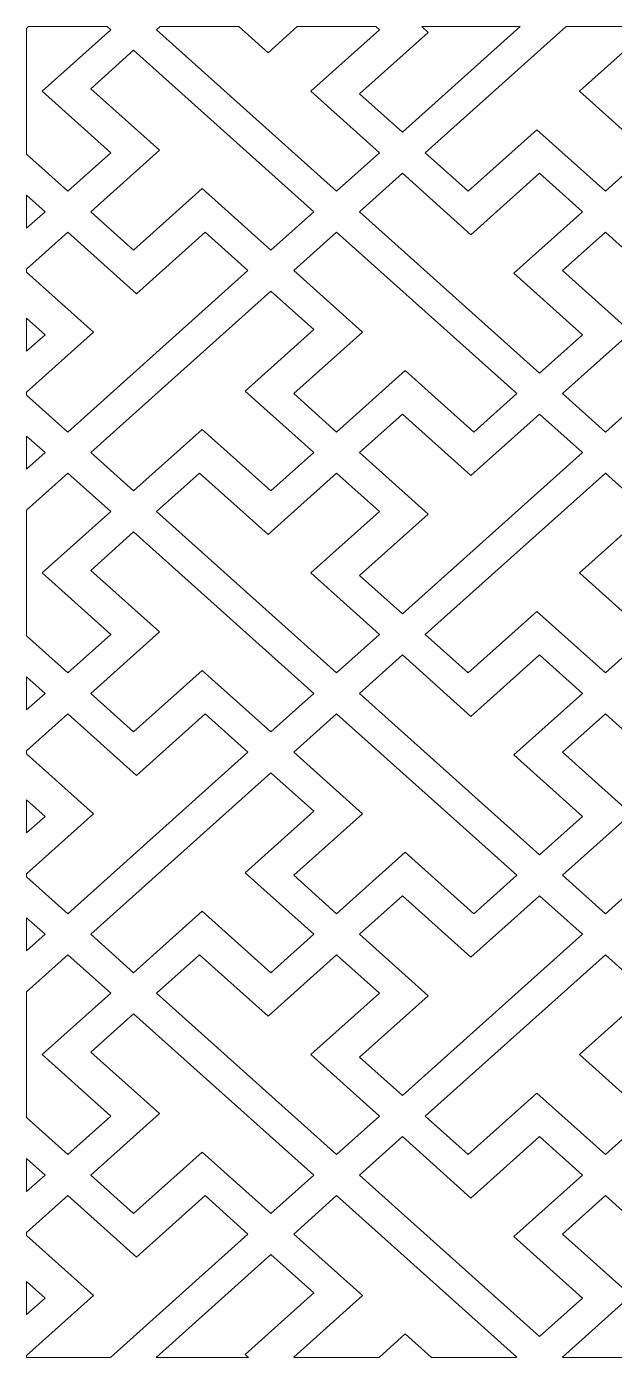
# Model space of a CAD drawing. Header units: millimetres. Extents: x -1200 to 1200, y -590 to 590.
# Drawn here: x -1200 to -679, y -590 to 590 of the extents above; entities that cross this region are included whole.
import ezdxf

# ---------------------------------------------------------------- set-up
doc = ezdxf.new("R2010")
doc.units = ezdxf.units.MM
doc.header["$MEASUREMENT"] = 0
doc.layers.add('Layer 1', color=7, linetype='Continuous')

msp = doc.modelspace()

# ---------------------------------------------------------------- linework, layer by layer
at = {"layer": 'Layer 1', "color": 250, "lineweight": 20}
for points, knots in [([(-1200.05, 476.8054), (-1200.05, 476.8054), (-1163.4845, 444.0212), (-1163.4845, 444.0212), (-1163.4845, 444.0212), (-1125.4733, 478.1009), (-1125.4733, 478.1009), (-1125.4733, 478.1009), (-1186.289, 532.6257), (-1186.289, 532.6257), (-1186.289, 532.6257), (-1125.474, 587.1506), (-1125.474, 587.1506), (-1125.474, 587.1506), (-1128.6225, 589.9734), (-1128.6225, 589.9734), (-1128.6225, 589.9734), (-1198.3471, 589.9734), (-1198.3471, 589.9734), (-1198.3471, 589.9734), (-1200.05, 588.4467), (-1200.05, 588.4467), (-1200.05, 588.4467), (-1200.05, 476.8054), (-1200.05, 476.8054)], [0, 0, 0, 0, 0.125, 0.125, 0.125, 0.25, 0.25, 0.25, 0.375, 0.375, 0.375, 0.5, 0.5, 0.5, 0.625, 0.625, 0.625, 0.75, 0.75, 0.75, 0.875, 0.875, 0.875, 1, 1, 1, 1]), ([(-1012.0569, 589.9734), (-1012.0569, 589.9734), (-986.1052, 566.706), (-986.1052, 566.706), (-986.1052, 566.706), (-960.1536, 589.9734), (-960.1536, 589.9734), (-960.1536, 589.9734), (-890.4254, 589.9734), (-890.4254, 589.9734), (-890.4254, 589.9734), (-887.279, 587.1525), (-887.279, 587.1525), (-887.279, 587.1525), (-948.0947, 532.627), (-948.0947, 532.627), (-948.0947, 532.627), (-887.2797, 478.1022), (-887.2797, 478.1022), (-887.2797, 478.1022), (-925.2902, 444.0225), (-925.2902, 444.0225), (-925.2902, 444.0225), (-1084.9314, 587.1519), (-1084.9314, 587.1519), (-1084.9314, 587.1519), (-1081.7843, 589.9734), (-1081.7843, 589.9734), (-1081.7843, 589.9734), (-1012.0569, 589.9734), (-1012.0569, 589.9734)], [0, 0, 0, 0, 0.1, 0.1, 0.1, 0.2, 0.2, 0.2, 0.3, 0.3, 0.3, 0.4, 0.4, 0.4, 0.5, 0.5, 0.5, 0.6, 0.6, 0.6, 0.7, 0.7, 0.7, 0.8, 0.8, 0.8, 0.9, 0.9, 0.9, 1, 1, 1, 1]), ([(-849.8849, 589.9734), (-849.8849, 589.9734), (-844.2042, 584.8803), (-844.2042, 584.8803), (-844.2042, 584.8803), (-905.0193, 530.3555), (-905.0193, 530.3555), (-905.0193, 530.3555), (-867.0088, 496.2765), (-867.0088, 496.2765), (-867.0088, 496.2765), (-762.5019, 589.9734), (-762.5019, 589.9734), (-762.5019, 589.9734), (-849.8849, 589.9734), (-849.8849, 589.9734)], [0, 0, 0, 0, 0.2, 0.2, 0.2, 0.4, 0.4, 0.4, 0.6, 0.6, 0.6, 0.8, 0.8, 0.8, 1, 1, 1, 1]), ([(-649.0854, 587.1506), (-649.0854, 587.1506), (-709.9004, 532.6257), (-709.9004, 532.6257), (-709.9004, 532.6257), (-649.0847, 478.1009), (-649.0847, 478.1009), (-649.0847, 478.1009), (-687.0952, 444.0212), (-687.0952, 444.0212), (-687.0952, 444.0212), (-747.9109, 498.5467), (-747.9109, 498.5467), (-747.9109, 498.5467), (-808.7259, 444.0218), (-808.7259, 444.0218), (-808.7259, 444.0218), (-846.7371, 478.1009), (-846.7371, 478.1009), (-846.7371, 478.1009), (-721.9585, 589.9734), (-721.9585, 589.9734), (-721.9585, 589.9734), (-652.2339, 589.9734), (-652.2339, 589.9734), (-652.2339, 589.9734), (-649.0854, 587.1506), (-649.0854, 587.1506)], [0, 0, 0, 0, 0.111111111, 0.111111111, 0.111111111, 0.222222222, 0.222222222, 0.222222222, 0.333333333, 0.333333333, 0.333333333, 0.444444444, 0.444444444, 0.444444444, 0.555555556, 0.555555556, 0.555555556, 0.666666667, 0.666666667, 0.666666667, 0.777777778, 0.777777778, 0.777777778, 0.888888889, 0.888888889, 0.888888889, 1, 1, 1, 1]), ([(-1143.2136, 534.8973), (-1143.2136, 534.8973), (-1082.3985, 480.3724), (-1082.3985, 480.3724), (-1082.3985, 480.3724), (-1143.2142, 425.8469), (-1143.2142, 425.8469), (-1143.2142, 425.8469), (-1105.2038, 391.7679), (-1105.2038, 391.7679), (-1105.2038, 391.7679), (-1044.3881, 446.2934), (-1044.3881, 446.2934), (-1044.3881, 446.2934), (-983.573, 391.7686), (-983.573, 391.7686), (-983.573, 391.7686), (-945.5619, 425.8475), (-945.5619, 425.8475), (-945.5619, 425.8475), (-1105.2031, 568.9769), (-1105.2031, 568.9769), (-1105.2031, 568.9769), (-1143.2136, 534.8973), (-1143.2136, 534.8973)], [0, 0, 0, 0, 0.125, 0.125, 0.125, 0.25, 0.25, 0.25, 0.375, 0.375, 0.375, 0.5, 0.5, 0.5, 0.625, 0.625, 0.625, 0.75, 0.75, 0.75, 0.875, 0.875, 0.875, 1, 1, 1, 1]), ([(-707.3668, 316.7978), (-707.3668, 316.7978), (-768.1819, 371.3227), (-768.1819, 371.3227), (-768.1819, 371.3227), (-707.3661, 425.8482), (-707.3661, 425.8482), (-707.3661, 425.8482), (-745.3773, 459.9272), (-745.3773, 459.9272), (-745.3773, 459.9272), (-806.1924, 405.4017), (-806.1924, 405.4017), (-806.1924, 405.4017), (-867.0073, 459.9266), (-867.0073, 459.9266), (-867.0073, 459.9266), (-905.0185, 425.8475), (-905.0185, 425.8475), (-905.0185, 425.8475), (-745.3773, 282.7182), (-745.3773, 282.7182), (-745.3773, 282.7182), (-707.3668, 316.7978), (-707.3668, 316.7978)], [0, 0, 0, 0, 0.125, 0.125, 0.125, 0.25, 0.25, 0.25, 0.375, 0.375, 0.375, 0.5, 0.5, 0.5, 0.625, 0.625, 0.625, 0.75, 0.75, 0.75, 0.875, 0.875, 0.875, 1, 1, 1, 1]), ([(-1200.05, 440.458), (-1200.05, 440.458), (-1183.7547, 425.8482), (-1183.7547, 425.8482), (-1183.7547, 425.8482), (-1200.05, 411.2383), (-1200.05, 411.2383), (-1200.05, 411.2383), (-1200.05, 440.458), (-1200.05, 440.458)], [0, 0, 0, 0, 0.333333333, 0.333333333, 0.333333333, 0.666666667, 0.666666667, 0.666666667, 1, 1, 1, 1]), ([(-1200.05, 265.8406), (-1200.05, 265.8406), (-1140.6807, 319.0694), (-1140.6807, 319.0694), (-1140.6807, 319.0694), (-1200.05, 372.2981), (-1200.05, 372.2981), (-1200.05, 372.2981), (-1200.05, 374.8903), (-1200.05, 374.8903), (-1200.05, 374.8903), (-1163.4853, 407.6739), (-1163.4853, 407.6739), (-1163.4853, 407.6739), (-1102.6694, 353.1484), (-1102.6694, 353.1484), (-1102.6694, 353.1484), (-1041.8545, 407.6732), (-1041.8545, 407.6732), (-1041.8545, 407.6732), (-1003.844, 373.5942), (-1003.844, 373.5942), (-1003.844, 373.5942), (-1163.4845, 230.4649), (-1163.4845, 230.4649), (-1163.4845, 230.4649), (-1200.05, 263.2485), (-1200.05, 263.2485), (-1200.05, 263.2485), (-1200.05, 265.8406), (-1200.05, 265.8406)], [0, 0, 0, 0, 0.1, 0.1, 0.1, 0.2, 0.2, 0.2, 0.3, 0.3, 0.3, 0.4, 0.4, 0.4, 0.5, 0.5, 0.5, 0.6, 0.6, 0.6, 0.7, 0.7, 0.7, 0.8, 0.8, 0.8, 0.9, 0.9, 0.9, 1, 1, 1, 1]), ([(-803.6602, 230.4642), (-803.6602, 230.4642), (-864.4751, 284.9891), (-864.4751, 284.9891), (-864.4751, 284.9891), (-925.2908, 230.4636), (-925.2908, 230.4636), (-925.2908, 230.4636), (-963.3013, 264.5426), (-963.3013, 264.5426), (-963.3013, 264.5426), (-902.4856, 319.0681), (-902.4856, 319.0681), (-902.4856, 319.0681), (-963.3013, 373.593), (-963.3013, 373.593), (-963.3013, 373.593), (-925.2902, 407.6726), (-925.2902, 407.6726), (-925.2902, 407.6726), (-765.649, 264.5433), (-765.649, 264.5433), (-765.649, 264.5433), (-803.6602, 230.4642), (-803.6602, 230.4642)], [0, 0, 0, 0, 0.125, 0.125, 0.125, 0.25, 0.25, 0.25, 0.375, 0.375, 0.375, 0.5, 0.5, 0.5, 0.625, 0.625, 0.625, 0.75, 0.75, 0.75, 0.875, 0.875, 0.875, 1, 1, 1, 1]), ([(-565.4658, 407.6732), (-565.4658, 407.6732), (-626.2808, 353.1484), (-626.2808, 353.1484), (-626.2808, 353.1484), (-687.0966, 407.6739), (-687.0966, 407.6739), (-687.0966, 407.6739), (-725.107, 373.5942), (-725.107, 373.5942), (-725.107, 373.5942), (-664.2913, 319.0694), (-664.2913, 319.0694), (-664.2913, 319.0694), (-725.1064, 264.5445), (-725.1064, 264.5445), (-725.1064, 264.5445), (-687.0959, 230.4649), (-687.0959, 230.4649), (-687.0959, 230.4649), (-527.4547, 373.5942), (-527.4547, 373.5942), (-527.4547, 373.5942), (-565.4658, 407.6732), (-565.4658, 407.6732)], [0, 0, 0, 0, 0.125, 0.125, 0.125, 0.25, 0.25, 0.25, 0.375, 0.375, 0.375, 0.5, 0.5, 0.5, 0.625, 0.625, 0.625, 0.75, 0.75, 0.75, 0.875, 0.875, 0.875, 1, 1, 1, 1]), ([(-1105.2024, 178.2103), (-1105.2024, 178.2103), (-1044.3873, 232.7352), (-1044.3873, 232.7352), (-1044.3873, 232.7352), (-983.5716, 178.2103), (-983.5716, 178.2103), (-983.5716, 178.2103), (-945.5604, 212.2893), (-945.5604, 212.2893), (-945.5604, 212.2893), (-1006.3762, 266.8148), (-1006.3762, 266.8148), (-1006.3762, 266.8148), (-945.5611, 321.3397), (-945.5611, 321.3397), (-945.5611, 321.3397), (-983.5716, 355.4186), (-983.5716, 355.4186), (-983.5716, 355.4186), (-1143.2128, 212.2899), (-1143.2128, 212.2899), (-1143.2128, 212.2899), (-1105.2024, 178.2103), (-1105.2024, 178.2103)], [0, 0, 0, 0, 0.125, 0.125, 0.125, 0.25, 0.25, 0.25, 0.375, 0.375, 0.375, 0.5, 0.5, 0.5, 0.625, 0.625, 0.625, 0.75, 0.75, 0.75, 0.875, 0.875, 0.875, 1, 1, 1, 1]), ([(-1200.05, 331.4071), (-1200.05, 331.4071), (-1183.7554, 316.7978), (-1183.7554, 316.7978), (-1183.7554, 316.7978), (-1200.05, 302.1886), (-1200.05, 302.1886), (-1200.05, 302.1886), (-1200.05, 331.4071), (-1200.05, 331.4071)], [0, 0, 0, 0, 0.333333333, 0.333333333, 0.333333333, 0.666666667, 0.666666667, 0.666666667, 1, 1, 1, 1]), ([(-905.0193, 103.2402), (-905.0193, 103.2402), (-844.2042, 157.765), (-844.2042, 157.765), (-844.2042, 157.765), (-905.0199, 212.2906), (-905.0199, 212.2906), (-905.0199, 212.2906), (-867.0095, 246.3696), (-867.0095, 246.3696), (-867.0095, 246.3696), (-806.1938, 191.8441), (-806.1938, 191.8441), (-806.1938, 191.8441), (-745.3787, 246.3689), (-745.3787, 246.3689), (-745.3787, 246.3689), (-707.3676, 212.2899), (-707.3676, 212.2899), (-707.3676, 212.2899), (-867.0088, 69.1605), (-867.0088, 69.1605), (-867.0088, 69.1605), (-905.0193, 103.2402), (-905.0193, 103.2402)], [0, 0, 0, 0, 0.125, 0.125, 0.125, 0.25, 0.25, 0.25, 0.375, 0.375, 0.375, 0.5, 0.5, 0.5, 0.625, 0.625, 0.625, 0.75, 0.75, 0.75, 0.875, 0.875, 0.875, 1, 1, 1, 1]), ([(-1200.05, 197.682), (-1200.05, 197.682), (-1183.7568, 212.2899), (-1183.7568, 212.2899), (-1183.7568, 212.2899), (-1200.05, 226.8979), (-1200.05, 226.8979), (-1200.05, 226.8979), (-1200.05, 197.682), (-1200.05, 197.682)], [0, 0, 0, 0, 0.333333333, 0.333333333, 0.333333333, 0.666666667, 0.666666667, 0.666666667, 1, 1, 1, 1]), ([(-1125.474, 160.0353), (-1125.474, 160.0353), (-1186.289, 105.5105), (-1186.289, 105.5105), (-1186.289, 105.5105), (-1125.4733, 50.9849), (-1125.4733, 50.9849), (-1125.4733, 50.9849), (-1163.4845, 16.906), (-1163.4845, 16.906), (-1163.4845, 16.906), (-1200.05, 49.6901), (-1200.05, 49.6901), (-1200.05, 49.6901), (-1200.05, 161.3314), (-1200.05, 161.3314), (-1200.05, 161.3314), (-1163.4845, 194.115), (-1163.4845, 194.115), (-1163.4845, 194.115), (-1125.474, 160.0353), (-1125.474, 160.0353)], [0, 0, 0, 0, 0.142857143, 0.142857143, 0.142857143, 0.285714286, 0.285714286, 0.285714286, 0.428571429, 0.428571429, 0.428571429, 0.571428571, 0.571428571, 0.571428571, 0.714285714, 0.714285714, 0.714285714, 0.857142857, 0.857142857, 0.857142857, 1, 1, 1, 1]), ([(-887.2797, 50.9862), (-887.2797, 50.9862), (-948.0947, 105.5111), (-948.0947, 105.5111), (-948.0947, 105.5111), (-887.279, 160.0366), (-887.279, 160.0366), (-887.279, 160.0366), (-925.2894, 194.1163), (-925.2894, 194.1163), (-925.2894, 194.1163), (-986.1052, 139.5907), (-986.1052, 139.5907), (-986.1052, 139.5907), (-1046.9202, 194.1156), (-1046.9202, 194.1156), (-1046.9202, 194.1156), (-1084.9314, 160.0366), (-1084.9314, 160.0366), (-1084.9314, 160.0366), (-925.2902, 16.9073), (-925.2902, 16.9073), (-925.2902, 16.9073), (-887.2797, 50.9862), (-887.2797, 50.9862)], [0, 0, 0, 0, 0.125, 0.125, 0.125, 0.25, 0.25, 0.25, 0.375, 0.375, 0.375, 0.5, 0.5, 0.5, 0.625, 0.625, 0.625, 0.75, 0.75, 0.75, 0.875, 0.875, 0.875, 1, 1, 1, 1]), ([(-808.7259, 16.906), (-808.7259, 16.906), (-747.9109, 71.4315), (-747.9109, 71.4315), (-747.9109, 71.4315), (-687.0952, 16.906), (-687.0952, 16.906), (-687.0952, 16.906), (-649.0847, 50.9849), (-649.0847, 50.9849), (-649.0847, 50.9849), (-709.9004, 105.5105), (-709.9004, 105.5105), (-709.9004, 105.5105), (-649.0854, 160.0353), (-649.0854, 160.0353), (-649.0854, 160.0353), (-687.0959, 194.115), (-687.0959, 194.115), (-687.0959, 194.115), (-846.7371, 50.9856), (-846.7371, 50.9856), (-846.7371, 50.9856), (-808.7259, 16.906), (-808.7259, 16.906)], [0, 0, 0, 0, 0.125, 0.125, 0.125, 0.25, 0.25, 0.25, 0.375, 0.375, 0.375, 0.5, 0.5, 0.5, 0.625, 0.625, 0.625, 0.75, 0.75, 0.75, 0.875, 0.875, 0.875, 1, 1, 1, 1]), ([(-983.573, -35.3473), (-983.573, -35.3473), (-1044.3881, 19.1776), (-1044.3881, 19.1776), (-1044.3881, 19.1776), (-1105.2038, -35.348), (-1105.2038, -35.348), (-1105.2038, -35.348), (-1143.2142, -1.2683), (-1143.2142, -1.2683), (-1143.2142, -1.2683), (-1082.3985, 53.2572), (-1082.3985, 53.2572), (-1082.3985, 53.2572), (-1143.2136, 107.782), (-1143.2136, 107.782), (-1143.2136, 107.782), (-1105.2031, 141.861), (-1105.2031, 141.861), (-1105.2031, 141.861), (-945.5619, -1.2677), (-945.5619, -1.2677), (-945.5619, -1.2677), (-983.573, -35.3473), (-983.573, -35.3473)], [0, 0, 0, 0, 0.125, 0.125, 0.125, 0.25, 0.25, 0.25, 0.375, 0.375, 0.375, 0.5, 0.5, 0.5, 0.625, 0.625, 0.625, 0.75, 0.75, 0.75, 0.875, 0.875, 0.875, 1, 1, 1, 1]), ([(-867.0073, 32.8113), (-867.0073, 32.8113), (-806.1924, -21.7135), (-806.1924, -21.7135), (-806.1924, -21.7135), (-745.3773, 32.8119), (-745.3773, 32.8119), (-745.3773, 32.8119), (-707.3661, -1.2677), (-707.3661, -1.2677), (-707.3661, -1.2677), (-768.1819, -55.7926), (-768.1819, -55.7926), (-768.1819, -55.7926), (-707.3668, -110.318), (-707.3668, -110.318), (-707.3668, -110.318), (-745.3773, -144.3971), (-745.3773, -144.3971), (-745.3773, -144.3971), (-905.0185, -1.2677), (-905.0185, -1.2677), (-905.0185, -1.2677), (-867.0073, 32.8113), (-867.0073, 32.8113)], [0, 0, 0, 0, 0.125, 0.125, 0.125, 0.25, 0.25, 0.25, 0.375, 0.375, 0.375, 0.5, 0.5, 0.5, 0.625, 0.625, 0.625, 0.75, 0.75, 0.75, 0.875, 0.875, 0.875, 1, 1, 1, 1]), ([(-1200.05, -15.8776), (-1200.05, -15.8776), (-1183.7547, -1.2677), (-1183.7547, -1.2677), (-1183.7547, -1.2677), (-1200.05, 13.3422), (-1200.05, 13.3422), (-1200.05, 13.3422), (-1200.05, -15.8776), (-1200.05, -15.8776)], [0, 0, 0, 0, 0.333333333, 0.333333333, 0.333333333, 0.666666667, 0.666666667, 0.666666667, 1, 1, 1, 1]), ([(-1041.8545, -19.442), (-1041.8545, -19.442), (-1102.6694, -73.9669), (-1102.6694, -73.9669), (-1102.6694, -73.9669), (-1163.4853, -19.442), (-1163.4853, -19.442), (-1163.4853, -19.442), (-1200.05, -52.2249), (-1200.05, -52.2249), (-1200.05, -52.2249), (-1200.05, -54.8171), (-1200.05, -54.8171), (-1200.05, -54.8171), (-1140.6807, -108.0465), (-1140.6807, -108.0465), (-1140.6807, -108.0465), (-1200.05, -161.2753), (-1200.05, -161.2753), (-1200.05, -161.2753), (-1200.05, -163.8675), (-1200.05, -163.8675), (-1200.05, -163.8675), (-1163.4845, -196.6504), (-1163.4845, -196.6504), (-1163.4845, -196.6504), (-1003.844, -53.5216), (-1003.844, -53.5216), (-1003.844, -53.5216), (-1041.8545, -19.442), (-1041.8545, -19.442)], [0, 0, 0, 0, 0.1, 0.1, 0.1, 0.2, 0.2, 0.2, 0.3, 0.3, 0.3, 0.4, 0.4, 0.4, 0.5, 0.5, 0.5, 0.6, 0.6, 0.6, 0.7, 0.7, 0.7, 0.8, 0.8, 0.8, 0.9, 0.9, 0.9, 1, 1, 1, 1]), ([(-963.3013, -53.5223), (-963.3013, -53.5223), (-902.4856, -108.0471), (-902.4856, -108.0471), (-902.4856, -108.0471), (-963.3013, -162.5727), (-963.3013, -162.5727), (-963.3013, -162.5727), (-925.2908, -196.6516), (-925.2908, -196.6516), (-925.2908, -196.6516), (-864.4751, -142.1268), (-864.4751, -142.1268), (-864.4751, -142.1268), (-803.6602, -196.6516), (-803.6602, -196.6516), (-803.6602, -196.6516), (-765.649, -162.572), (-765.649, -162.572), (-765.649, -162.572), (-925.2902, -19.4433), (-925.2902, -19.4433), (-925.2902, -19.4433), (-963.3013, -53.5223), (-963.3013, -53.5223)], [0, 0, 0, 0, 0.125, 0.125, 0.125, 0.25, 0.25, 0.25, 0.375, 0.375, 0.375, 0.5, 0.5, 0.5, 0.625, 0.625, 0.625, 0.75, 0.75, 0.75, 0.875, 0.875, 0.875, 1, 1, 1, 1]), ([(-725.1064, -162.5714), (-725.1064, -162.5714), (-664.2913, -108.0465), (-664.2913, -108.0465), (-664.2913, -108.0465), (-725.107, -53.521), (-725.107, -53.521), (-725.107, -53.521), (-687.0966, -19.442), (-687.0966, -19.442), (-687.0966, -19.442), (-626.2808, -73.9669), (-626.2808, -73.9669), (-626.2808, -73.9669), (-565.4658, -19.442), (-565.4658, -19.442), (-565.4658, -19.442), (-527.4547, -53.5216), (-527.4547, -53.5216), (-527.4547, -53.5216), (-687.0959, -196.6504), (-687.0959, -196.6504), (-687.0959, -196.6504), (-725.1064, -162.5714), (-725.1064, -162.5714)], [0, 0, 0, 0, 0.125, 0.125, 0.125, 0.25, 0.25, 0.25, 0.375, 0.375, 0.375, 0.5, 0.5, 0.5, 0.625, 0.625, 0.625, 0.75, 0.75, 0.75, 0.875, 0.875, 0.875, 1, 1, 1, 1]), ([(-945.5611, -105.7756), (-945.5611, -105.7756), (-1006.3762, -160.3004), (-1006.3762, -160.3004), (-1006.3762, -160.3004), (-945.5604, -214.826), (-945.5604, -214.826), (-945.5604, -214.826), (-983.5716, -248.9056), (-983.5716, -248.9056), (-983.5716, -248.9056), (-1044.3873, -194.3801), (-1044.3873, -194.3801), (-1044.3873, -194.3801), (-1105.2024, -248.9049), (-1105.2024, -248.9049), (-1105.2024, -248.9049), (-1143.2128, -214.826), (-1143.2128, -214.826), (-1143.2128, -214.826), (-983.5716, -71.6966), (-983.5716, -71.6966), (-983.5716, -71.6966), (-945.5611, -105.7756), (-945.5611, -105.7756)], [0, 0, 0, 0, 0.125, 0.125, 0.125, 0.25, 0.25, 0.25, 0.375, 0.375, 0.375, 0.5, 0.5, 0.5, 0.625, 0.625, 0.625, 0.75, 0.75, 0.75, 0.875, 0.875, 0.875, 1, 1, 1, 1]), ([(-1183.7554, -110.318), (-1183.7554, -110.318), (-1200.05, -95.7088), (-1200.05, -95.7088), (-1200.05, -95.7088), (-1200.05, -124.9273), (-1200.05, -124.9273), (-1200.05, -124.9273), (-1183.7554, -110.318), (-1183.7554, -110.318)], [0, 0, 0, 0, 0.333333333, 0.333333333, 0.333333333, 0.666666667, 0.666666667, 0.666666667, 1, 1, 1, 1]), ([(-745.3787, -180.7463), (-745.3787, -180.7463), (-806.1938, -235.2712), (-806.1938, -235.2712), (-806.1938, -235.2712), (-867.0095, -180.7457), (-867.0095, -180.7457), (-867.0095, -180.7457), (-905.0199, -214.8253), (-905.0199, -214.8253), (-905.0199, -214.8253), (-844.2042, -269.3508), (-844.2042, -269.3508), (-844.2042, -269.3508), (-905.0193, -323.8757), (-905.0193, -323.8757), (-905.0193, -323.8757), (-867.0088, -357.9547), (-867.0088, -357.9547), (-867.0088, -357.9547), (-707.3676, -214.826), (-707.3676, -214.826), (-707.3676, -214.826), (-745.3787, -180.7463), (-745.3787, -180.7463)], [0, 0, 0, 0, 0.125, 0.125, 0.125, 0.25, 0.25, 0.25, 0.375, 0.375, 0.375, 0.5, 0.5, 0.5, 0.625, 0.625, 0.625, 0.75, 0.75, 0.75, 0.875, 0.875, 0.875, 1, 1, 1, 1]), ([(-1200.05, -200.218), (-1200.05, -200.218), (-1183.7568, -214.826), (-1183.7568, -214.826), (-1183.7568, -214.826), (-1200.05, -229.4339), (-1200.05, -229.4339), (-1200.05, -229.4339), (-1200.05, -200.218), (-1200.05, -200.218)], [0, 0, 0, 0, 0.333333333, 0.333333333, 0.333333333, 0.666666667, 0.666666667, 0.666666667, 1, 1, 1, 1]), ([(-1200.05, -377.4257), (-1200.05, -377.4257), (-1163.4845, -410.2099), (-1163.4845, -410.2099), (-1163.4845, -410.2099), (-1125.4733, -376.1303), (-1125.4733, -376.1303), (-1125.4733, -376.1303), (-1186.289, -321.6048), (-1186.289, -321.6048), (-1186.289, -321.6048), (-1125.474, -267.0799), (-1125.474, -267.0799), (-1125.474, -267.0799), (-1163.4845, -233.0009), (-1163.4845, -233.0009), (-1163.4845, -233.0009), (-1200.05, -265.7844), (-1200.05, -265.7844), (-1200.05, -265.7844), (-1200.05, -377.4257), (-1200.05, -377.4257)], [0, 0, 0, 0, 0.142857143, 0.142857143, 0.142857143, 0.285714286, 0.285714286, 0.285714286, 0.428571429, 0.428571429, 0.428571429, 0.571428571, 0.571428571, 0.571428571, 0.714285714, 0.714285714, 0.714285714, 0.857142857, 0.857142857, 0.857142857, 1, 1, 1, 1]), ([(-1046.9202, -232.9996), (-1046.9202, -232.9996), (-986.1052, -287.5251), (-986.1052, -287.5251), (-986.1052, -287.5251), (-925.2894, -232.9996), (-925.2894, -232.9996), (-925.2894, -232.9996), (-887.279, -267.0786), (-887.279, -267.0786), (-887.279, -267.0786), (-948.0947, -321.6041), (-948.0947, -321.6041), (-948.0947, -321.6041), (-887.2797, -376.129), (-887.2797, -376.129), (-887.2797, -376.129), (-925.2902, -410.208), (-925.2902, -410.208), (-925.2902, -410.208), (-1084.9314, -267.0792), (-1084.9314, -267.0792), (-1084.9314, -267.0792), (-1046.9202, -232.9996), (-1046.9202, -232.9996)], [0, 0, 0, 0, 0.125, 0.125, 0.125, 0.25, 0.25, 0.25, 0.375, 0.375, 0.375, 0.5, 0.5, 0.5, 0.625, 0.625, 0.625, 0.75, 0.75, 0.75, 0.875, 0.875, 0.875, 1, 1, 1, 1]), ([(-649.0854, -267.0799), (-649.0854, -267.0799), (-709.9004, -321.6048), (-709.9004, -321.6048), (-709.9004, -321.6048), (-649.0847, -376.1303), (-649.0847, -376.1303), (-649.0847, -376.1303), (-687.0952, -410.2099), (-687.0952, -410.2099), (-687.0952, -410.2099), (-747.9109, -355.6844), (-747.9109, -355.6844), (-747.9109, -355.6844), (-808.7259, -410.2093), (-808.7259, -410.2093), (-808.7259, -410.2093), (-846.7371, -376.1296), (-846.7371, -376.1296), (-846.7371, -376.1296), (-687.0959, -233.0009), (-687.0959, -233.0009), (-687.0959, -233.0009), (-649.0854, -267.0799), (-649.0854, -267.0799)], [0, 0, 0, 0, 0.125, 0.125, 0.125, 0.25, 0.25, 0.25, 0.375, 0.375, 0.375, 0.5, 0.5, 0.5, 0.625, 0.625, 0.625, 0.75, 0.75, 0.75, 0.875, 0.875, 0.875, 1, 1, 1, 1]), ([(-1143.2136, -319.3339), (-1143.2136, -319.3339), (-1082.3985, -373.8587), (-1082.3985, -373.8587), (-1082.3985, -373.8587), (-1143.2142, -428.3836), (-1143.2142, -428.3836), (-1143.2142, -428.3836), (-1105.2038, -462.4632), (-1105.2038, -462.4632), (-1105.2038, -462.4632), (-1044.3881, -407.9377), (-1044.3881, -407.9377), (-1044.3881, -407.9377), (-983.573, -462.4625), (-983.573, -462.4625), (-983.573, -462.4625), (-945.5619, -428.3836), (-945.5619, -428.3836), (-945.5619, -428.3836), (-1105.2031, -285.2543), (-1105.2031, -285.2543), (-1105.2031, -285.2543), (-1143.2136, -319.3339), (-1143.2136, -319.3339)], [0, 0, 0, 0, 0.125, 0.125, 0.125, 0.25, 0.25, 0.25, 0.375, 0.375, 0.375, 0.5, 0.5, 0.5, 0.625, 0.625, 0.625, 0.75, 0.75, 0.75, 0.875, 0.875, 0.875, 1, 1, 1, 1]), ([(-707.3668, -537.4333), (-707.3668, -537.4333), (-768.1819, -482.9084), (-768.1819, -482.9084), (-768.1819, -482.9084), (-707.3661, -428.3829), (-707.3661, -428.3829), (-707.3661, -428.3829), (-745.3773, -394.3039), (-745.3773, -394.3039), (-745.3773, -394.3039), (-806.1924, -448.8288), (-806.1924, -448.8288), (-806.1924, -448.8288), (-867.0073, -394.3039), (-867.0073, -394.3039), (-867.0073, -394.3039), (-905.0185, -428.3836), (-905.0185, -428.3836), (-905.0185, -428.3836), (-745.3773, -571.5123), (-745.3773, -571.5123), (-745.3773, -571.5123), (-707.3668, -537.4333), (-707.3668, -537.4333)], [0, 0, 0, 0, 0.125, 0.125, 0.125, 0.25, 0.25, 0.25, 0.375, 0.375, 0.375, 0.5, 0.5, 0.5, 0.625, 0.625, 0.625, 0.75, 0.75, 0.75, 0.875, 0.875, 0.875, 1, 1, 1, 1]), ([(-1200.05, -413.7731), (-1200.05, -413.7731), (-1183.7547, -428.3829), (-1183.7547, -428.3829), (-1183.7547, -428.3829), (-1200.05, -442.9928), (-1200.05, -442.9928), (-1200.05, -442.9928), (-1200.05, -413.7731), (-1200.05, -413.7731)], [0, 0, 0, 0, 0.333333333, 0.333333333, 0.333333333, 0.666666667, 0.666666667, 0.666666667, 1, 1, 1, 1]), ([(-1200.05, -588.3905), (-1200.05, -588.3905), (-1140.6807, -535.1617), (-1140.6807, -535.1617), (-1140.6807, -535.1617), (-1200.05, -481.9324), (-1200.05, -481.9324), (-1200.05, -481.9324), (-1200.05, -479.3402), (-1200.05, -479.3402), (-1200.05, -479.3402), (-1163.4853, -446.5572), (-1163.4853, -446.5572), (-1163.4853, -446.5572), (-1102.6694, -501.0828), (-1102.6694, -501.0828), (-1102.6694, -501.0828), (-1041.8545, -446.5579), (-1041.8545, -446.5579), (-1041.8545, -446.5579), (-1003.844, -480.6369), (-1003.844, -480.6369), (-1003.844, -480.6369), (-1125.8525, -590.0266), (-1125.8525, -590.0266), (-1125.8525, -590.0266), (-1200.05, -590.0266), (-1200.05, -590.0266), (-1200.05, -590.0266), (-1200.05, -588.3905), (-1200.05, -588.3905)], [0, 0, 0, 0, 0.1, 0.1, 0.1, 0.2, 0.2, 0.2, 0.3, 0.3, 0.3, 0.4, 0.4, 0.4, 0.5, 0.5, 0.5, 0.6, 0.6, 0.6, 0.7, 0.7, 0.7, 0.8, 0.8, 0.8, 0.9, 0.9, 0.9, 1, 1, 1, 1]), ([(-841.2929, -590.0266), (-841.2929, -590.0266), (-864.4751, -569.2421), (-864.4751, -569.2421), (-864.4751, -569.2421), (-887.6574, -590.0266), (-887.6574, -590.0266), (-887.6574, -590.0266), (-962.9236, -590.0266), (-962.9236, -590.0266), (-962.9236, -590.0266), (-963.3013, -589.6879), (-963.3013, -589.6879), (-963.3013, -589.6879), (-902.4856, -535.163), (-902.4856, -535.163), (-902.4856, -535.163), (-963.3013, -480.6376), (-963.3013, -480.6376), (-963.3013, -480.6376), (-925.2902, -446.5585), (-925.2902, -446.5585), (-925.2902, -446.5585), (-765.649, -589.6879), (-765.649, -589.6879), (-765.649, -589.6879), (-766.0267, -590.0266), (-766.0267, -590.0266), (-766.0267, -590.0266), (-841.2929, -590.0266), (-841.2929, -590.0266)], [0, 0, 0, 0, 0.1, 0.1, 0.1, 0.2, 0.2, 0.2, 0.3, 0.3, 0.3, 0.4, 0.4, 0.4, 0.5, 0.5, 0.5, 0.6, 0.6, 0.6, 0.7, 0.7, 0.7, 0.8, 0.8, 0.8, 0.9, 0.9, 0.9, 1, 1, 1, 1]), ([(-565.4658, -446.5579), (-565.4658, -446.5579), (-626.2808, -501.0828), (-626.2808, -501.0828), (-626.2808, -501.0828), (-687.0966, -446.5572), (-687.0966, -446.5572), (-687.0966, -446.5572), (-725.107, -480.6363), (-725.107, -480.6363), (-725.107, -480.6363), (-664.2913, -535.1617), (-664.2913, -535.1617), (-664.2913, -535.1617), (-725.1064, -589.6866), (-725.1064, -589.6866), (-725.1064, -589.6866), (-724.7272, -590.0266), (-724.7272, -590.0266), (-724.7272, -590.0266), (-649.4639, -590.0266), (-649.4639, -590.0266), (-649.4639, -590.0266), (-527.4547, -480.6369), (-527.4547, -480.6369), (-527.4547, -480.6369), (-565.4658, -446.5579), (-565.4658, -446.5579)], [0, 0, 0, 0, 0.111111111, 0.111111111, 0.111111111, 0.222222222, 0.222222222, 0.222222222, 0.333333333, 0.333333333, 0.333333333, 0.444444444, 0.444444444, 0.444444444, 0.555555556, 0.555555556, 0.555555556, 0.666666667, 0.666666667, 0.666666667, 0.777777778, 0.777777778, 0.777777778, 0.888888889, 0.888888889, 0.888888889, 1, 1, 1, 1]), ([(-1003.4648, -590.0266), (-1003.4648, -590.0266), (-1006.3762, -587.4164), (-1006.3762, -587.4164), (-1006.3762, -587.4164), (-945.5611, -532.8915), (-945.5611, -532.8915), (-945.5611, -532.8915), (-983.5716, -498.8119), (-983.5716, -498.8119), (-983.5716, -498.8119), (-1085.3091, -590.0266), (-1085.3091, -590.0266), (-1085.3091, -590.0266), (-1003.4648, -590.0266), (-1003.4648, -590.0266)], [0, 0, 0, 0, 0.2, 0.2, 0.2, 0.4, 0.4, 0.4, 0.6, 0.6, 0.6, 0.8, 0.8, 0.8, 1, 1, 1, 1]), ([(-1200.05, -522.824), (-1200.05, -522.824), (-1183.7554, -537.4333), (-1183.7554, -537.4333), (-1183.7554, -537.4333), (-1200.05, -552.0425), (-1200.05, -552.0425), (-1200.05, -552.0425), (-1200.05, -522.824), (-1200.05, -522.824)], [0, 0, 0, 0, 0.333333333, 0.333333333, 0.333333333, 0.666666667, 0.666666667, 0.666666667, 1, 1, 1, 1])]:
    msp.add_open_spline(points, degree=3, knots=knots, dxfattribs=at)

doc.saveas('drawing.dxf')
